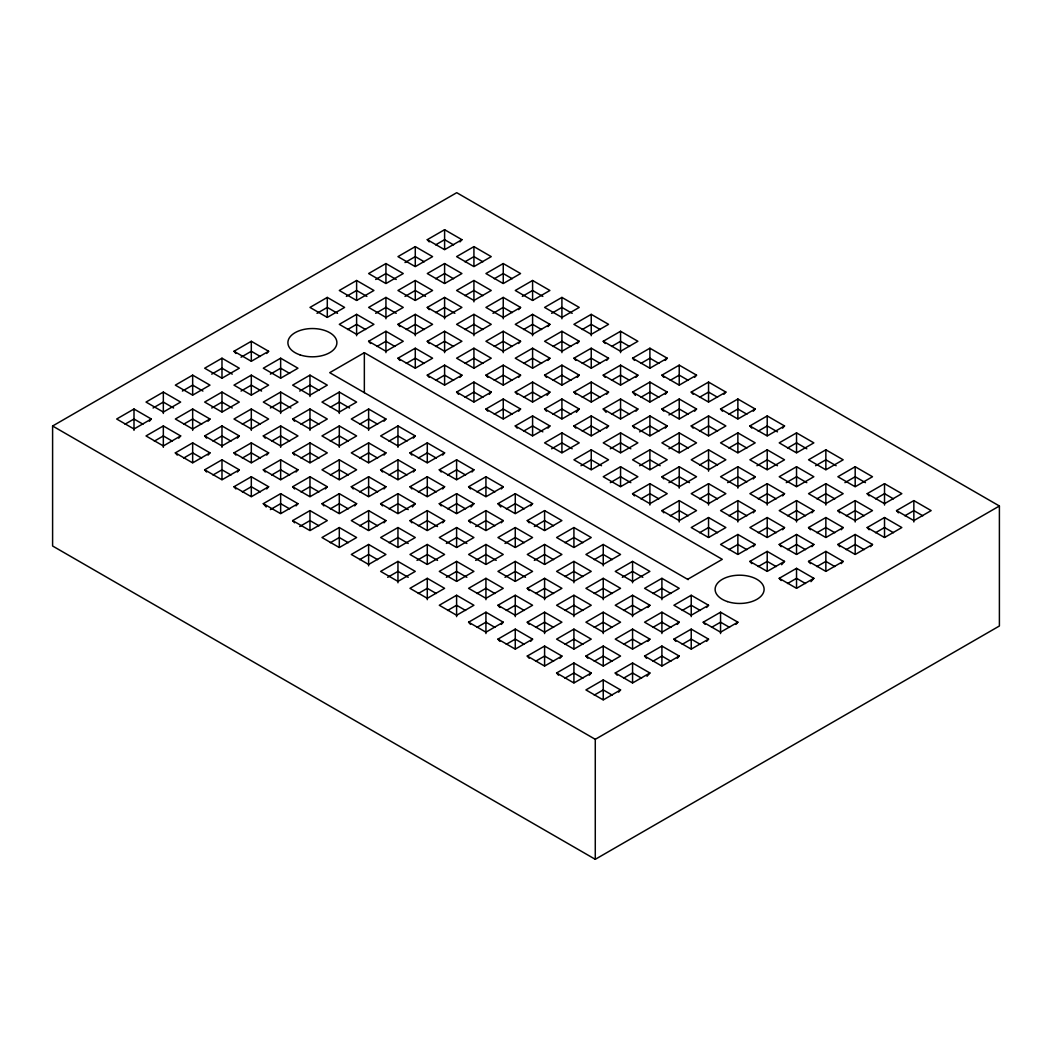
<?xml version="1.0" encoding="UTF-8"?>
<svg xmlns="http://www.w3.org/2000/svg" width="1052" height="1052" viewBox="0 0 1052 1052"><rect width="100%" height="100%" fill="white"/><g stroke="black" fill="none" stroke-linecap="round" stroke-linejoin="round"><path stroke-width="1.5" d="M149.397 421.234L151.317 419.012L133.999 409.004L116.68 419.012L133.999 429.006L151.317 419.012M178.722 438.158L180.655 435.936L163.336 425.942L146.018 435.936L163.336 445.943L180.655 435.936M208.059 421.234L209.979 419.012L192.661 409.004L175.342 419.012L192.661 429.006L209.979 419.012M266.708 353.498L268.628 351.276L251.31 341.282L233.991 351.276L235.924 353.498M208.059 455.095L209.979 452.873L192.661 442.866L175.342 452.873L177.262 455.095M237.384 438.158L239.304 435.936L221.985 425.942L204.667 435.936L206.586 438.158M237.384 472.019L239.304 469.81L221.985 459.803L204.667 469.81L206.586 472.019M266.708 455.095L268.628 452.873L251.31 442.866L233.991 452.873L235.924 455.095M460 241.907L461.92 239.685L444.601 229.691L427.283 239.685L429.203 241.907M266.708 488.956L268.628 486.734L251.31 476.74L233.991 486.734L235.924 488.956M296.033 472.019L297.966 469.81L280.647 459.803L263.316 469.81L265.249 472.019M296.033 505.894L297.966 503.671L280.647 493.664L263.316 503.671L266.209 506.998M325.37 488.956L327.29 486.734L309.972 476.74L292.653 486.734L294.573 488.956M384.019 421.234L385.939 419.012L368.621 409.004L351.302 419.012L368.621 429.006L385.939 419.012M384.019 455.095L385.939 452.873L368.621 442.866L351.302 452.873L368.621 462.867L385.939 452.873M460 377.366L461.92 375.143L444.601 365.149L427.283 375.143L429.203 377.366M518.649 309.643L520.569 307.421L503.25 297.414L485.932 307.421L503.25 317.415L520.569 307.421M354.695 505.894L356.615 503.671L339.296 493.664L321.978 503.671L323.898 505.894M413.344 438.158L415.277 435.936L397.958 425.942L380.627 435.936L397.958 445.943L415.277 435.936M384.019 488.956L385.939 486.734L368.621 476.74L351.302 486.734L353.235 488.956M518.649 343.504L520.569 341.282L503.25 331.275L485.932 341.282L503.25 351.276L520.569 341.282M413.344 472.019L415.277 469.81L397.958 459.803L380.627 469.81L382.56 472.019M489.325 394.303L491.245 392.08L473.926 382.073L456.607 392.08L458.527 394.303M547.974 326.567L549.907 324.345L532.588 314.351L515.27 324.345L532.588 334.352L549.907 324.345M384.019 522.818L385.939 520.595L368.621 510.601L351.302 520.595L368.621 530.602L385.939 520.595M442.682 455.095L444.601 452.873L427.283 442.866L409.964 452.873L411.884 455.095M518.649 377.366L520.569 375.143L503.25 365.149L485.932 375.143L487.865 377.366M412.384 506.998L415.277 503.671L397.958 493.664L380.627 503.671L382.56 505.894M547.974 360.428L549.907 358.206L532.588 348.212L515.27 358.206L532.588 368.213L549.907 358.206M442.682 488.956L444.601 486.734L427.283 476.74L409.964 486.734L411.884 488.956M518.649 411.227L520.569 409.004L503.25 399.01L485.932 409.004L487.865 411.227M577.311 343.504L579.231 341.282L561.913 331.275L544.594 341.282L561.913 351.276L579.231 341.282M472.006 472.019L473.926 469.81L456.607 459.803L439.289 469.81L441.209 472.019M547.014 395.407L549.907 392.08L532.588 382.073L515.27 392.08L517.189 394.303M442.682 522.818L444.601 520.595L427.283 510.601L409.964 520.595L411.884 522.818M577.311 377.366L579.231 375.143L561.913 365.149L544.594 375.143L546.514 377.366M471.046 506.998L473.926 503.671L456.607 493.664L439.289 503.671L441.209 505.894M547.974 428.164L549.907 425.942L532.588 415.935L515.27 425.942L517.189 428.164M606.636 360.428L608.556 358.206L591.237 348.212L573.919 358.206L575.838 360.428M501.331 488.956L503.25 486.734L485.932 476.74L468.613 486.734L470.546 488.956M576.338 412.345L579.231 409.004L561.913 399.01L544.594 409.004L546.514 411.227M606.636 394.303L608.556 392.08L591.237 382.073L573.919 392.08L575.838 394.303M501.331 522.818L503.25 520.595L485.932 510.601L468.613 520.595L470.546 522.818M635.96 377.366L637.88 375.143L620.562 365.149L603.243 375.143L605.176 377.366M530.655 505.894L532.588 503.671L515.27 493.664L497.938 503.671L500.831 506.998M606.636 428.164L608.556 425.942L591.237 415.935L573.919 425.942L575.838 428.164M665.285 360.428L667.218 358.206L649.899 348.212L632.568 358.206L634.501 360.428M635.96 411.227L637.88 409.004L620.562 399.01L603.243 409.004L606.136 412.345M665.285 394.303L667.218 392.08L649.899 382.073L632.568 392.08L635.461 395.407M694.622 377.366L696.542 375.143L679.224 365.149L661.905 375.143L663.825 377.366M665.285 428.164L667.218 425.942L649.899 415.935L632.568 425.942L634.501 428.164M501.331 624.415L503.25 622.192L485.932 612.198L468.613 622.192L470.546 624.415M694.622 411.227L696.542 409.004L679.224 399.01L661.905 409.004L663.825 411.227M723.947 394.303L725.867 392.08L708.548 382.073L691.23 392.08L693.15 394.303M530.655 641.352L532.588 639.129L515.27 629.122L497.938 639.129L499.871 641.352M753.271 411.227L755.191 409.004L737.873 399.01L720.554 409.004L722.487 411.227M559.98 658.276L561.913 656.053L544.594 646.059L527.276 656.053L529.195 658.276M782.596 428.164L784.529 425.942L767.21 415.935L749.879 425.942L751.812 428.164M753.271 478.962L755.191 476.74L737.873 466.733L720.554 476.74L737.873 486.734L755.191 476.74M589.317 675.213L591.237 672.991L573.919 662.997L556.6 672.991L558.52 675.213M647.966 607.477L649.899 605.255L632.568 595.261L615.249 605.255L632.568 615.262L649.899 605.255M753.271 512.824L755.191 510.601L737.873 500.607L720.554 510.601L737.873 520.595L755.191 510.601M647.966 641.352L649.899 639.129L632.568 629.122L615.249 639.129L632.568 649.123L649.899 639.129M782.596 495.887L784.529 493.664L767.21 483.67L749.879 493.664L767.21 503.671L784.529 493.664M618.642 692.15L620.562 689.928L603.243 679.921L585.925 689.928L603.243 699.922L620.562 689.928M677.291 624.415L679.224 622.192L661.905 612.198L644.587 622.192L661.905 632.186L679.224 622.192M753.271 546.685L755.191 544.463L737.873 534.469L720.554 544.463L737.873 554.47L755.191 544.463M647.006 676.318L649.899 672.991L632.568 662.997L615.249 672.991L617.182 675.213M706.628 607.477L708.548 605.255L691.23 595.261L673.911 605.255L691.23 615.262L708.548 605.255M782.596 529.761L784.529 527.539L767.21 517.531L749.879 527.539L767.21 537.533L784.529 527.539M677.291 658.276L679.224 656.053L661.905 646.059L644.587 656.053L646.507 658.276M811.934 512.824L813.853 510.601L796.535 500.607L779.216 510.601L796.535 520.595L813.853 510.601M706.628 641.352L708.548 639.129L691.23 629.122L673.911 639.129L675.831 641.352M781.636 564.727L784.529 561.4L767.21 551.393L749.879 561.4L751.812 563.622M735.953 624.415L737.873 622.192L720.554 612.198L703.236 622.192L705.156 624.415M811.934 546.685L813.853 544.463L796.535 534.469L779.216 544.463L781.136 546.685M841.258 529.761L843.178 527.539L825.859 517.531L808.541 527.539L810.461 529.761M810.961 581.664L813.853 578.324L796.535 568.33L779.216 578.324L781.136 580.546M841.258 563.622L843.178 561.4L825.859 551.393L808.541 561.4L810.461 563.622M870.583 546.685L872.502 544.463L855.184 534.469L837.865 544.463L839.798 546.685M52.6 426.007L456.726 192.687L999.4 505.999L999.4 625.993L595.274 859.313L52.6 546.001L52.6 426.007L595.274 739.319L999.4 505.999M163.336 392.08L146.018 402.074L163.336 412.068L180.655 402.074L163.336 392.08L163.336 413.462M192.661 375.143L175.342 385.137L192.661 395.144L209.979 385.137L192.661 375.143L192.661 394.894M221.985 358.206L204.667 368.213L221.985 378.207L239.304 368.213L221.985 358.206L221.985 377.97M327.29 297.414L309.972 307.421L327.29 317.415L344.609 307.421L327.29 297.414L327.29 317.165M356.615 280.49L339.296 290.483L356.615 300.477L373.933 290.483L356.615 280.49L356.615 300.241M385.939 263.552L368.621 273.546L385.939 283.553L403.258 273.546L385.939 263.552L385.939 283.304M415.277 246.615L397.958 256.622L415.277 266.616L432.596 256.622L415.277 246.615L415.277 266.38M125.017 424.193L133.999 419.012L142.98 424.193M153.066 408.005L163.336 402.074L173.593 408.005M182.39 391.068L192.661 385.137L202.918 391.068M211.728 374.131L221.985 368.213L232.255 374.131M241.053 357.207L251.31 351.276L260.291 356.457M317.02 313.338L327.29 307.421L337.547 313.338M346.358 296.414L356.615 290.483L366.885 296.414M375.682 279.477L385.939 273.546L396.209 279.477M405.007 262.54L415.277 256.622L424.258 261.803M435.62 244.866L444.601 239.685L453.583 244.866M268.628 351.276L251.31 361.283L233.991 351.276M461.92 239.685L444.601 249.679L427.283 239.685M221.985 392.08L204.667 402.074L221.985 412.068L239.304 402.074L221.985 392.08L221.985 411.832M251.31 375.143L233.991 385.137L251.31 395.144L268.628 385.137L251.31 375.143L251.31 394.894M280.647 358.206L263.316 368.213L280.647 378.207L297.966 368.213L280.647 358.206L280.647 377.97M356.615 314.351L339.296 324.345L356.615 334.352L373.933 324.345L356.615 314.351L356.615 335.733M385.939 297.414L368.621 307.421L385.939 317.415L403.258 307.421L385.939 297.414L385.939 318.795M415.277 280.49L397.958 290.483L415.277 300.477L432.596 290.483L415.277 280.49L415.277 300.241M444.601 263.552L427.283 273.546L444.601 283.553L461.92 273.546L444.601 263.552L444.601 283.304M473.926 246.615L456.607 256.622L473.926 266.616L491.245 256.622L473.926 246.615L473.926 266.38M154.355 441.13L163.336 435.936L172.318 441.13M183.679 424.193L192.661 419.012L201.642 424.193M211.728 408.005L221.985 402.074L232.255 408.005M241.053 391.068L251.31 385.137L261.58 391.068M270.377 374.131L280.647 368.213L289.616 373.394M347.633 329.526L356.615 324.345L365.596 329.526M375.682 313.338L385.939 307.421L396.209 313.338M405.007 296.414L415.277 290.483L425.534 296.414M435.62 278.741L444.601 273.546L453.583 278.741M464.945 261.803L473.926 256.622L482.907 261.803M251.31 409.004L233.991 419.012L251.31 429.006L268.628 419.012L251.31 409.004L251.31 430.386M280.647 392.08L263.316 402.074L280.647 412.068L297.966 402.074L280.647 392.08L280.647 413.462M309.972 375.143L292.653 385.137L309.972 395.144L327.29 385.137L309.972 375.143L309.972 396.525M368.621 341.282L385.939 331.275L403.258 341.282L385.939 351.276L368.621 341.282L370.554 343.504M397.958 324.345L415.277 314.351L432.596 324.345L415.277 334.352L397.958 324.345L399.878 326.567M427.283 307.421L444.601 297.414L461.92 307.421L444.601 317.415L427.283 307.421L429.203 309.643M473.926 280.49L456.607 290.483L473.926 300.477L491.245 290.483L473.926 280.49L473.926 301.858M503.25 263.552L485.932 273.546L503.25 283.553L520.569 273.546L503.25 263.552L503.25 283.304M687.653 579.323L722.29 559.335L364.347 352.683L329.71 372.671L688.192 579.652M183.679 458.054L192.661 452.873L201.642 458.054M213.004 441.13L221.985 435.936L230.967 441.13M242.328 424.193L251.31 419.012L260.291 424.193M270.377 408.005L280.647 402.074L290.904 408.005M299.702 391.068L309.972 385.137L318.953 390.331M376.958 346.463L385.939 341.282L394.921 346.463M406.296 329.526L415.277 324.345L424.258 329.526M435.62 312.602L444.601 307.421L454.858 313.338M464.945 295.665L473.926 290.483L482.907 295.665M494.269 278.741L503.25 273.546L512.232 278.741M209.979 452.873L192.661 462.867L175.342 452.873M239.304 435.936L221.985 445.943L204.667 435.936M263.316 435.936L280.647 425.942L297.966 435.936L280.647 445.943L263.316 435.936L265.249 438.158M292.653 419.012L309.972 409.004L327.29 419.012L309.972 429.006L292.653 419.012L294.573 421.234M339.296 392.08L321.978 402.074L339.296 412.068L356.615 402.074L339.296 392.08L339.296 413.462M397.958 358.206L415.277 348.212L432.596 358.206L415.277 368.213L397.958 358.206L399.878 360.428M427.283 341.282L444.601 331.275L461.92 341.282L444.601 351.276L427.283 341.282L429.203 343.504M473.926 314.351L456.607 324.345L473.926 334.352L491.245 324.345L473.926 314.351L473.926 335.733M532.588 280.49L515.27 290.483L532.588 300.477L549.907 290.483L532.588 280.49L532.588 300.241M213.004 474.991L221.985 469.81L230.967 474.991M242.328 458.054L251.31 452.873L260.291 458.054M271.666 441.13L280.647 435.936L289.616 441.13M300.99 424.193L309.972 419.012L318.953 424.193M330.315 407.255L339.296 402.074L349.566 408.005M406.296 363.4L415.277 358.206L424.258 363.4M435.62 346.463L444.601 341.282L453.583 346.463M464.945 329.526L473.926 324.345L482.907 329.526M492.993 313.338L503.25 307.421L512.232 312.602M522.318 296.414L532.588 290.483L542.845 296.414M239.304 469.81L221.985 479.804L204.667 469.81M268.628 452.873L251.31 462.867L233.991 452.873M292.653 452.873L309.972 442.866L327.29 452.873L309.972 462.867L292.653 452.873L294.573 455.095M339.296 425.942L321.978 435.936L339.296 445.943L356.615 435.936L339.296 425.942L339.296 447.324M473.926 348.212L456.607 358.206L473.926 368.213L491.245 358.206L473.926 348.212L473.926 367.963M561.913 297.414L544.594 307.421L561.913 317.415L579.231 307.421L561.913 297.414L561.913 318.795M242.328 491.915L251.31 486.734L260.291 491.915M271.666 474.991L280.647 469.81L289.616 474.991M300.99 458.054L309.972 452.873L318.953 458.054M330.315 441.13L339.296 435.936L348.278 441.13M359.639 424.193L368.621 419.012L377.602 424.193M435.62 380.324L444.601 375.143L453.583 380.324M464.945 363.4L473.926 358.206L482.907 363.4M494.269 346.463L503.25 341.282L512.232 346.463M523.607 329.526L532.588 324.345L541.57 329.526M551.642 313.338L561.913 307.421L572.17 313.338M268.628 486.734L251.31 496.741L233.991 486.734M297.966 469.81L280.647 479.804L263.316 469.81M461.92 375.143L444.601 385.137L427.283 375.143M339.296 459.803L321.978 469.81L339.296 479.804L356.615 469.81L339.296 459.803L339.296 479.554M591.237 314.351L573.919 324.345L591.237 334.352L608.556 324.345L591.237 314.351L591.237 335.733M270.377 509.589L280.647 503.671L289.616 508.852M300.99 491.915L309.972 486.734L318.953 491.915M330.315 474.991L339.296 469.81L348.278 474.991M359.639 458.054L368.621 452.873L377.602 458.054M388.977 441.13L397.958 435.936L406.927 441.13M464.945 397.262L473.926 392.08L482.907 397.262M494.269 380.324L503.25 375.143L512.232 380.324M523.607 363.4L532.588 358.206L541.57 363.4M552.931 346.463L561.913 341.282L570.894 346.463M582.256 329.526L591.237 324.345L600.219 329.526M297.966 503.671L280.647 513.665L263.316 503.671M327.29 486.734L309.972 496.741L292.653 486.734M491.245 392.08L473.926 402.074L456.607 392.08M520.569 375.143L503.25 385.137L485.932 375.143M292.653 520.595L309.972 510.601L327.29 520.595L309.972 530.602L292.653 520.595L294.573 522.818M603.243 341.282L620.562 331.275L637.88 341.282L620.562 351.276L603.243 341.282L605.176 343.504M299.702 526.526L309.972 520.595L318.953 525.79M330.315 508.852L339.296 503.671L348.278 508.852M359.639 491.915L368.621 486.734L377.602 491.915M388.977 474.991L397.958 469.81L406.927 474.991M418.302 458.054L427.283 452.873L436.264 458.054M494.269 414.199L503.25 409.004L512.232 414.199M523.607 397.262L532.588 392.08L541.57 397.262M552.931 380.324L561.913 375.143L570.894 380.324M582.256 363.4L591.237 358.206L600.219 363.4M611.58 346.463L620.562 341.282L629.543 346.463M356.615 503.671L339.296 513.665L321.978 503.671M385.939 486.734L368.621 496.741L351.302 486.734M415.277 469.81L397.958 479.804L380.627 469.81M444.601 452.873L427.283 462.867L409.964 452.873M520.569 409.004L503.25 419.012L485.932 409.004M549.907 392.08L532.588 402.074L515.27 392.08M579.231 375.143L561.913 385.137L544.594 375.143M608.556 358.206L591.237 368.213L573.919 358.206M339.296 527.539L321.978 537.533L339.296 547.527L356.615 537.533L339.296 527.539L339.296 547.29M330.315 542.714L339.296 537.533L348.278 542.714M359.639 525.79L368.621 520.595L377.602 525.79M388.977 508.852L397.958 503.671L408.215 509.589M418.302 491.915L427.283 486.734L436.264 491.915M447.626 474.991L456.607 469.81L465.589 474.991M523.607 431.123L532.588 425.942L542.845 431.859M552.931 414.199L561.913 409.004L570.894 414.199M582.256 397.262L591.237 392.08L600.219 397.262M611.58 380.324L620.562 375.143L629.543 380.324M640.918 363.4L649.899 358.206L658.868 363.4M415.277 503.671L397.958 513.665L380.627 503.671M444.601 486.734L427.283 496.741L409.964 486.734M473.926 469.81L456.607 479.804L439.289 469.81M549.907 425.942L532.588 435.936L515.27 425.942M579.231 409.004L561.913 419.012L544.594 409.004M608.556 392.08L591.237 402.074L573.919 392.08M637.88 375.143L620.562 385.137L603.243 375.143M667.218 358.206L649.899 368.213L632.568 358.206M368.621 544.463L351.302 554.47L368.621 564.464L385.939 554.47L368.621 544.463L368.621 565.845M397.958 527.539L380.627 537.533L397.958 547.527L415.277 537.533L397.958 527.539L397.958 547.29M561.913 432.872L544.594 442.866L561.913 452.873L579.231 442.866L561.913 432.872L561.913 452.623M359.639 559.651L368.621 554.47L377.602 559.651M388.977 542.714L397.958 537.533L408.215 543.463M418.302 525.79L427.283 520.595L437.54 526.526M447.626 508.852L456.607 503.671L465.589 508.852M476.95 491.915L485.932 486.734L494.913 491.915M551.642 448.796L561.913 442.866L572.17 448.796M582.256 431.123L591.237 425.942L600.219 431.123M611.58 414.199L620.562 409.004L629.543 414.199M640.918 397.262L649.899 392.08L658.868 397.262M670.242 380.324L679.224 375.143L688.205 380.324M444.601 520.595L427.283 530.602L409.964 520.595M473.926 503.671L456.607 513.665L439.289 503.671M503.25 486.734L485.932 496.741L468.613 486.734M608.556 425.942L591.237 435.936L573.919 425.942M637.88 409.004L620.562 419.012L603.243 409.004M667.218 392.08L649.899 402.074L632.568 392.08M696.542 375.143L679.224 385.137L661.905 375.143M397.958 561.4L380.627 571.394L397.958 581.401L415.277 571.394L397.958 561.4L397.958 582.782M427.283 544.463L409.964 554.47L427.283 564.464L444.601 554.47L427.283 544.463L427.283 564.214M456.607 527.539L439.289 537.533L456.607 547.527L473.926 537.533L456.607 527.539L456.607 547.29M591.237 449.809L573.919 459.803L591.237 469.81L608.556 459.803L591.237 449.809L591.237 469.56M620.562 432.872L603.243 442.866L620.562 452.873L637.88 442.866L620.562 432.872L620.562 452.623M387.688 577.324L397.958 571.394L408.215 577.324M417.013 560.387L427.283 554.47L437.54 560.387M446.35 543.463L456.607 537.533L466.878 543.463M475.675 526.526L485.932 520.595L494.913 525.79M506.288 508.852L515.27 503.671L524.238 508.852M580.98 465.734L591.237 459.803L601.507 465.734M610.305 448.796L620.562 442.866L630.832 448.796M639.629 431.859L649.899 425.942L658.868 431.123M668.954 414.935L679.224 409.004L688.205 414.199M699.567 397.262L708.548 392.08L717.53 397.262M503.25 520.595L485.932 530.602L468.613 520.595M532.588 503.671L515.27 513.665L497.938 503.671M667.218 425.942L649.899 435.936L632.568 425.942M696.542 409.004L679.224 419.012L661.905 409.004M725.867 392.08L708.548 402.074L691.23 392.08M427.283 578.324L409.964 588.331L427.283 598.325L444.601 588.331L427.283 578.324L427.283 599.706M456.607 561.4L439.289 571.394L456.607 581.401L473.926 571.394L456.607 561.4L456.607 581.151M485.932 544.463L468.613 554.47L485.932 564.464L503.25 554.47L485.932 544.463L485.932 564.214M515.27 527.539L497.938 537.533L515.27 547.527L532.588 537.533L515.27 527.539L515.27 547.29M527.276 520.595L544.594 510.601L561.913 520.595L544.594 530.602L527.276 520.595L529.195 522.818M620.562 466.733L603.243 476.74L620.562 486.734L637.88 476.74L620.562 466.733L620.562 486.497M649.899 449.809L632.568 459.803L649.899 469.81L667.218 459.803L649.899 449.809L649.899 469.56M679.224 432.872L661.905 442.866L679.224 452.873L696.542 442.866L679.224 432.872L679.224 452.623M691.23 425.942L708.548 415.935L725.867 425.942L708.548 435.936L691.23 425.942L693.15 428.164M418.302 593.512L427.283 588.331L436.264 593.512M446.35 577.324L456.607 571.394L466.878 577.324M475.675 560.387L485.932 554.47L496.202 560.387M504.999 543.463L515.27 537.533L524.238 542.714M534.324 526.526L544.594 520.595L553.576 525.79M610.305 482.658L620.562 476.74L630.832 482.658M639.629 465.734L649.899 459.803L660.156 465.734M668.954 448.796L679.224 442.866L688.205 448.06M699.567 431.123L708.548 425.942L717.53 431.123M728.891 414.199L737.873 409.004L746.854 414.199M755.191 409.004L737.873 419.012L720.554 409.004M456.607 595.261L439.289 605.255L456.607 615.262L473.926 605.255L456.607 595.261L456.607 616.643M485.932 578.324L468.613 588.331L485.932 598.325L503.25 588.331L485.932 578.324L485.932 599.706M515.27 561.4L497.938 571.394L515.27 581.401L532.588 571.394L515.27 561.4L515.27 581.151M544.594 544.463L527.276 554.47L544.594 564.464L561.913 554.47L544.594 544.463L544.594 564.214M573.919 527.539L556.6 537.533L573.919 547.527L591.237 537.533L573.919 527.539L573.919 547.29M632.568 493.664L649.899 483.67L667.218 493.664L649.899 503.671L632.568 493.664L634.501 495.887M661.905 476.74L679.224 466.733L696.542 476.74L679.224 486.734L661.905 476.74L663.825 478.962M708.548 449.809L691.23 459.803L708.548 469.81L725.867 459.803L708.548 449.809L708.548 471.191M737.873 432.872L720.554 442.866L737.873 452.873L755.191 442.866L737.873 432.872L737.873 452.623M447.626 610.449L456.607 605.255L465.589 610.449M476.95 593.512L485.932 588.331L494.913 593.512M504.999 577.324L515.27 571.394L525.527 577.324M534.324 560.387L544.594 554.47L553.576 559.651M564.937 542.714L573.919 537.533L582.9 542.714M640.918 498.858L649.899 493.664L658.868 498.858M668.954 482.658L679.224 476.74L689.481 482.658M699.567 464.984L708.548 459.803L717.53 464.984M728.891 448.06L737.873 442.866L746.854 448.06M758.229 431.123L767.21 425.942L777.467 431.859M784.529 425.942L767.21 435.936L749.879 425.942M497.938 605.255L515.27 595.261L532.588 605.255L515.27 615.262L497.938 605.255L499.871 607.477M527.276 588.331L544.594 578.324L561.913 588.331L544.594 598.325L527.276 588.331L529.195 590.553M573.919 561.4L556.6 571.394L573.919 581.401L591.237 571.394L573.919 561.4L573.919 582.782M603.243 544.463L585.925 554.47L603.243 564.464L620.562 554.47L603.243 544.463L603.243 565.845M661.905 510.601L679.224 500.607L696.542 510.601L679.224 520.595L661.905 510.601L663.825 512.824M708.548 483.67L691.23 493.664L708.548 503.671L725.867 493.664L708.548 483.67L708.548 505.052M767.21 449.809L749.879 459.803L767.21 469.81L784.529 459.803L767.21 449.809L767.21 469.56M796.535 432.872L779.216 442.866L796.535 452.873L813.853 442.866L796.535 432.872L796.535 452.623M476.95 627.373L485.932 622.192L494.913 627.373M506.288 610.449L515.27 605.255L524.238 610.449M535.613 593.512L544.594 588.331L553.576 593.512M564.937 576.588L573.919 571.394L582.9 576.588M594.262 559.651L603.243 554.47L612.225 559.651M670.242 515.782L679.224 510.601L688.205 515.782M699.567 498.858L708.548 493.664L717.53 498.858M727.616 482.658L737.873 476.74L746.854 481.921M756.94 465.734L767.21 459.803L777.467 465.734M787.553 448.06L796.535 442.866L806.792 448.796M503.25 622.192L485.932 632.186L468.613 622.192M527.276 622.192L544.594 612.198L561.913 622.192L544.594 632.186L527.276 622.192L529.195 624.415M573.919 595.261L556.6 605.255L573.919 615.262L591.237 605.255L573.919 595.261L573.919 616.643M603.243 578.324L585.925 588.331L603.243 598.325L620.562 588.331L603.243 578.324L603.243 599.706M632.568 561.4L615.249 571.394L632.568 581.401L649.899 571.394L632.568 561.4L632.568 582.782M708.548 517.531L691.23 527.539L708.548 537.533L725.867 527.539L708.548 517.531L708.548 537.283M796.535 466.733L779.216 476.74L796.535 486.734L813.853 476.74L796.535 466.733L796.535 486.497M825.859 449.809L808.541 459.803L825.859 469.81L843.178 459.803L825.859 449.809L825.859 469.56M506.288 644.311L515.27 639.129L524.238 644.311M535.613 627.373L544.594 622.192L553.576 627.373M564.937 610.449L573.919 605.255L582.9 610.449M594.262 593.512L603.243 588.331L612.225 593.512M622.311 577.324L632.568 571.394L642.838 577.324M699.567 532.72L708.548 527.539L717.53 532.72M728.891 515.782L737.873 510.601L746.854 515.782M758.229 498.858L767.21 493.664L776.179 498.858M786.265 482.658L796.535 476.74L806.792 482.658M815.602 465.734L825.859 459.803L836.13 465.734M532.588 639.129L515.27 649.123L497.938 639.129M573.919 629.122L556.6 639.129L573.919 649.123L591.237 639.129L573.919 629.122L573.919 648.887M603.243 612.198L585.925 622.192L603.243 632.186L620.562 622.192L603.243 612.198L603.243 633.58M661.905 578.324L644.587 588.331L661.905 598.325L679.224 588.331L661.905 578.324L661.905 599.706M825.859 483.67L808.541 493.664L825.859 503.671L843.178 493.664L825.859 483.67L825.859 505.052M855.184 466.733L837.865 476.74L855.184 486.734L872.502 476.74L855.184 466.733L855.184 486.497M535.613 661.248L544.594 656.053L553.576 661.248M564.937 644.311L573.919 639.129L582.9 644.311M594.262 627.373L603.243 622.192L612.225 627.373M623.599 610.449L632.568 605.255L641.549 610.449M652.924 593.512L661.905 588.331L670.887 593.512M728.891 549.644L737.873 544.463L746.854 549.644M758.229 532.72L767.21 527.539L776.179 532.72M787.553 515.782L796.535 510.601L805.516 515.782M816.878 498.858L825.859 493.664L834.841 498.858M844.927 482.658L855.184 476.74L865.454 482.658M561.913 656.053L544.594 666.061L527.276 656.053M585.925 656.053L603.243 646.059L620.562 656.053L603.243 666.061L585.925 656.053L587.858 658.276M837.865 510.601L855.184 500.607L872.502 510.601L855.184 520.595L837.865 510.601L839.798 512.824M867.19 493.664L884.522 483.67L901.84 493.664L884.522 503.671L867.19 493.664L869.123 495.887M564.937 678.172L573.919 672.991L582.9 678.172M594.262 661.248L603.243 656.053L612.225 661.248M623.599 644.311L632.568 639.129L641.549 644.311M652.924 627.373L661.905 622.192L670.887 627.373M682.248 610.449L691.23 605.255L700.211 610.449M758.229 566.581L767.21 561.4L776.179 566.581M787.553 549.644L796.535 544.463L805.516 549.644M816.878 532.72L825.859 527.539L834.841 532.72M846.202 515.782L855.184 510.601L864.165 515.782M875.54 498.858L884.522 493.664L893.49 498.858M591.237 672.991L573.919 682.985L556.6 672.991M784.529 561.4L767.21 571.394L749.879 561.4M813.853 544.463L796.535 554.47L779.216 544.463M843.178 527.539L825.859 537.533L808.541 527.539M867.19 527.539L884.522 517.531L901.84 527.539L884.522 537.533L867.19 527.539L869.123 529.761M896.528 510.601L913.846 500.607L931.165 510.601L913.846 520.595L896.528 510.601L898.447 512.824M594.262 695.109L603.243 689.928L612.225 695.109M623.599 678.172L632.568 672.991L641.549 678.172M652.924 661.248L661.905 656.053L670.887 661.248M682.248 644.311L691.23 639.129L700.211 644.311M711.573 627.373L720.554 622.192L729.536 627.373M787.553 583.518L796.535 578.324L805.516 583.518M816.878 566.581L825.859 561.4L834.841 566.581M846.202 549.644L855.184 544.463L864.165 549.644M875.54 532.72L884.522 527.539L893.49 532.72M904.865 515.782L913.846 510.601L922.828 515.782M649.899 672.991L632.568 682.985L615.249 672.991M679.224 656.053L661.905 666.061L644.587 656.053M708.548 639.129L691.23 649.123L673.911 639.129M737.873 622.192L720.554 632.186L703.236 622.192M813.853 578.324L796.535 588.331L779.216 578.324M843.178 561.4L825.859 571.394L808.541 561.4M872.502 544.463L855.184 554.47L837.865 544.463M913.846 500.607L913.846 521.976M884.522 483.67L884.522 505.052M884.522 517.531L884.522 537.283M855.184 500.607L855.184 521.976M855.184 534.469L855.184 554.22M825.859 517.531L825.859 537.283M825.859 551.393L825.859 571.157M796.535 500.607L796.535 521.976M796.535 534.469L796.535 554.22M796.535 568.33L796.535 588.081M767.21 415.935L767.21 435.699M767.21 483.67L767.21 505.052M767.21 517.531L767.21 537.283M767.21 551.393L767.21 571.157M737.873 399.01L737.873 418.762M737.873 466.733L737.873 488.115M737.873 500.607L737.873 521.976M737.873 534.469L737.873 554.22M720.554 612.198L720.554 633.58M708.548 382.073L708.548 401.838M708.548 415.935L708.548 435.699M691.23 595.261L691.23 616.643M691.23 629.122L691.23 648.887M679.224 365.149L679.224 384.9M679.224 399.01L679.224 418.762M679.224 466.733L679.224 488.115M679.224 500.607L679.224 521.976M661.905 612.198L661.905 633.58M661.905 646.059L661.905 665.811M649.899 348.212L649.899 367.963M649.899 382.073L649.899 401.838M649.899 415.935L649.899 435.699M649.899 483.67L649.899 505.052M632.568 595.261L632.568 616.643M632.568 629.122L632.568 648.887M632.568 662.997L632.568 682.748M620.562 331.275L620.562 352.657M620.562 365.149L620.562 384.9M620.562 399.01L620.562 418.762M603.243 646.059L603.243 665.811M603.243 679.921L603.243 699.672M595.274 739.319L595.274 859.313M591.237 348.212L591.237 367.963M591.237 382.073L591.237 401.838M591.237 415.935L591.237 435.699M573.919 662.997L573.919 682.748M561.913 331.275L561.913 352.657M561.913 365.149L561.913 384.9M561.913 399.01L561.913 418.762M544.594 510.601L544.594 530.353M544.594 578.324L544.594 599.706M544.594 612.198L544.594 633.58M544.594 646.059L544.594 665.811M532.588 314.351L532.588 335.733M532.588 348.212L532.588 367.963M532.588 382.073L532.588 401.838M532.588 415.935L532.588 435.699M515.27 493.664L515.27 513.429M515.27 595.261L515.27 616.643M515.27 629.122L515.27 648.887M503.25 297.414L503.25 318.795M503.25 331.275L503.25 352.657M503.25 365.149L503.25 384.9M503.25 399.01L503.25 418.762M485.932 476.74L485.932 496.491M485.932 510.601L485.932 530.353M485.932 612.198L485.932 633.58M473.926 382.073L473.926 401.838M456.607 459.803L456.607 479.554M456.607 493.664L456.607 513.429M444.601 229.691L444.601 249.442M444.601 297.414L444.601 318.795M444.601 331.275L444.601 352.657M444.601 365.149L444.601 384.9M427.283 442.866L427.283 462.63M427.283 476.74L427.283 496.491M427.283 510.601L427.283 530.353M415.277 314.351L415.277 335.733M415.277 348.212L415.277 367.963M397.958 425.942L397.958 447.324M397.958 459.803L397.958 479.554M397.958 493.664L397.958 513.429M385.939 331.275L385.939 352.657M368.621 409.004L368.621 430.386M368.621 442.866L368.621 462.63M368.621 476.74L368.621 496.491M368.621 510.601L368.621 530.353M364.347 352.683L364.347 392.672M339.296 493.664L339.296 513.429M309.972 409.004L309.972 430.386M309.972 442.866L309.972 462.63M309.972 476.74L309.972 496.491M309.972 510.601L309.972 530.353M280.647 425.942L280.647 447.324M280.647 459.803L280.647 479.554M280.647 493.664L280.647 513.429M251.31 341.282L251.31 361.033M251.31 442.866L251.31 462.63M251.31 476.74L251.31 496.491M221.985 425.942L221.985 447.324M221.985 459.803L221.985 479.554M192.661 409.004L192.661 430.386M192.661 442.866L192.661 462.63M163.336 425.942L163.336 447.324M133.999 409.004L133.999 430.386M300.149 354.918A24.498 14.136 0 0 0 336.89 342.676A24.498 14.136 0 0 0 300.149 330.433A24.498 14.136 0 0 0 300.149 354.918M727.366 601.573A24.498 14.136 0 0 0 764.107 589.33A24.498 14.136 0 0 0 727.366 577.088A24.498 14.136 0 0 0 727.366 601.573"/></g></svg>
